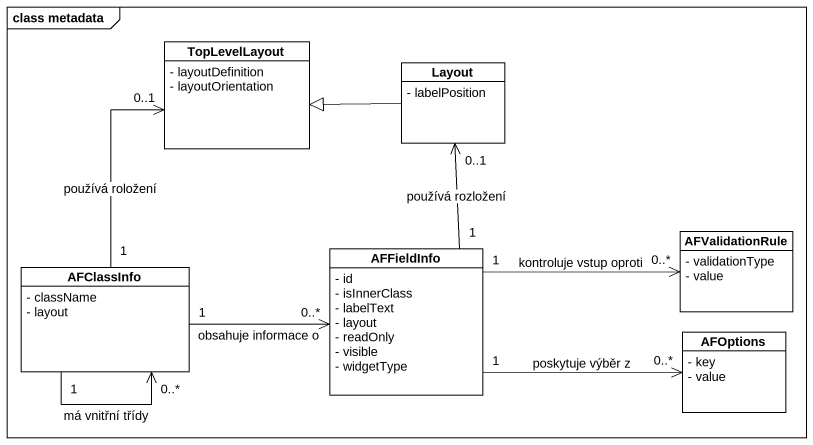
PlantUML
@startuml
mainframe class metadata
hide circle
hide empty members
skinparam classAttributeIconSize 0
class TopLevelLayout {
  - layoutDefinition
  - layoutOrientation
}
class Layout {
  - labelPosition
}
class AFClassInfo {
  - className
  - layout
}
class AFFieldInfo {
  - id
  - isInnerClass
  - labelText
  - layout
  - readOnly
  - visible
  - widgetType
}
class AFValidationRule {
  - validationType
  - value
}
class AFOptions {
  - key
  - value
}
Layout -left-|> TopLevelLayout
AFClassInfo "1" -up-> "0..1" TopLevelLayout : používá roložení
AFClassInfo "1" --> "0..*" AFClassInfo : má vnitřní třídy
AFClassInfo "1" -right-> "0..*" AFFieldInfo : obsahuje informace o
AFFieldInfo "1" -up-> "0..1" Layout : používá rozložení
AFFieldInfo "1" -right-> "0..*" AFValidationRule : kontroluje vstup oproti
AFFieldInfo "1" -right-> "0..*" AFOptions : poskytuje výběr z
@enduml
